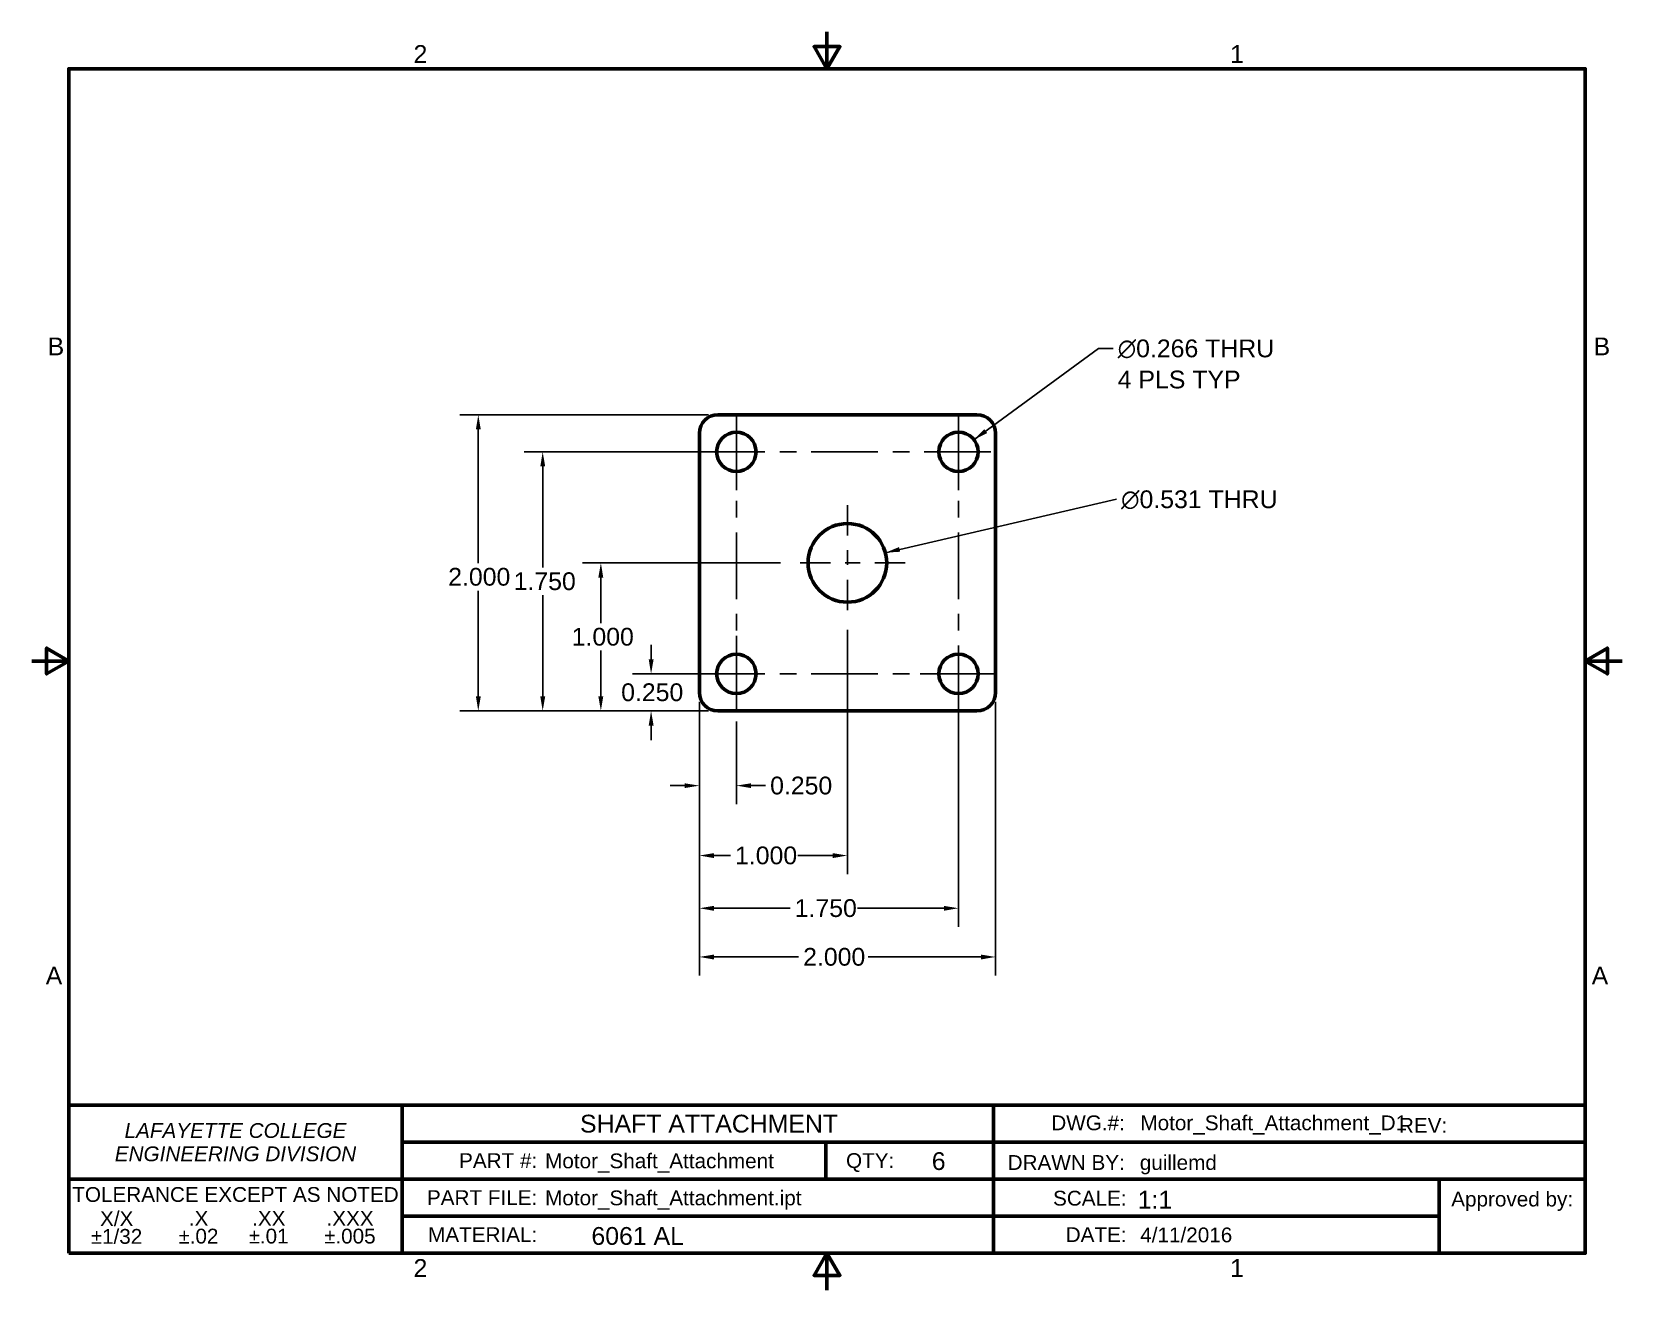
# Model space of a CAD drawing. Header units: inches. Extents: x 0.1 to 10.9, y 0 to 8.5.
import ezdxf
from ezdxf.enums import TextEntityAlignment as Align

# ---------------------------------------------------------------- set-up
doc = ezdxf.new("R2010")
doc.units = ezdxf.units.IN
doc.header["$MEASUREMENT"] = 0
doc.linetypes.add('CHAIN', pattern=[0.7087, 0.4724, -0.0591, 0.1181, -0.0591])
for name, color, linetype, lineweight in [('Border_0', 7, 'Continuous', 50), ('Border_2', 7, 'Continuous', 50), ('Center Mark(ANSI)', 7, 'Continuous', 25), ('Centerline(ANSI)', 7, 'Continuous', 25), ('Dimensions(ANSI)', 7, 'Continuous', 25), ('Sketch Geometry(ANSI)', 7, 'Continuous', 50), ('Symbols(ANSI)', 7, 'Continuous', 25), ('Visible Edges(ANSI)', 7, 'Continuous', 50)]:
    doc.layers.add(name, color=color, linetype=linetype, lineweight=lineweight)
doc.styles.add('Border_1', font='arial.ttf')
doc.styles.add('DEFAULT-ANSI', font='arial.ttf')
doc.styles.add('DEFAULT-ANSI~0', font='arial.ttf')
doc.styles.add('Text Style6', font='arial.ttf')
doc.dimstyles.new('DEFAULT-ANSI', dxfattribs={"dimtxt": 0.12, "dimasz": 0.098425, "dimexe": 0.125, "dimexo": 0.0625, "dimgap": 0.031496, "dimtad": 0, "dimtih": 1, "dimtoh": 1, "dimrnd": 1e-08, "dimzin": 0, "dimdsep": 46, "dimtxsty": 'DEFAULT-ANSI~0', "dimcen": 0.09, "dimdle": 0.393701, "dimclrd": 256, "dimclre": 256, "dimclrt": 256, "dimadec": 0, "dimazin": 0, "dimtfac": 1, "dimtofl": 0, "dimtmove": 0, "dimatfit": 3, "dimfxl": 1, "dimtolj": 1, "dimtzin": 0, "dimlwd": 25, "dimlwe": 25, "dimarcsym": 0})
doc.dimstyles.new('DEFAULT-ANSI$7', dxfattribs={"dimtxt": 0.12, "dimasz": 0.098425, "dimexe": 0.125, "dimexo": 0.0625, "dimgap": 0.031496, "dimtad": 0, "dimtih": 1, "dimtoh": 1, "dimrnd": 1e-08, "dimzin": 0, "dimdsep": 46, "dimtxsty": 'DEFAULT-ANSI~0', "dimcen": 0.09, "dimdle": 0.393701, "dimclrd": 7, "dimclre": 256, "dimclrt": 256, "dimadec": 0, "dimazin": 0, "dimtfac": 1, "dimtofl": 0, "dimtmove": 0, "dimatfit": 3, "dimfxl": 1, "dimtolj": 1, "dimtzin": 0, "dimlwd": 25, "dimlwe": 25, "dimarcsym": 0})

# ---------------------------------------------------------------- blocks, each defined once
blk = doc.blocks.new('Borders Default Border')
at = {"layer": 'Border_0', "flags": 128}
for points in [[(5.5, 8.5), (5.5, 8.25), (5.413, 8.4), (5.587, 8.4), (5.5, 8.25)], [(0.38, 0.25), (0.38, 8.25), (10.62, 8.25), (10.62, 0.25), (0.38, 0.25)], [(0.13, 4.25), (0.38, 4.25), (0.23, 4.337), (0.23, 4.163), (0.38, 4.25)], [(10.87, 4.25), (10.62, 4.25), (10.77, 4.337), (10.77, 4.163), (10.62, 4.25)], [(5.5, 0), (5.5, 0.25), (5.413, 0.1), (5.587, 0.1), (5.5, 0.25)]]:
    blk.add_lwpolyline(points, dxfattribs=at)
at = {"layer": 'Border_2', "char_height": 0.12, "attachment_point": 7, "style": 'Border_1'}
for s, insert in [('2', (2.708, 8.29)), ('1', (8.222, 8.29)), ('B', (0.237, 6.315)), ('B', (10.677, 6.315)), ('A', (0.224, 2.065)), ('A', (10.664, 2.065)), ('2', (2.708, 0.09)), ('1', (8.222, 0.09))]:
    blk.add_mtext(s, dxfattribs=dict(at, insert=insert))
blk = doc.blocks.new('Title Blocks Lafayette Title F15')
at = {"layer": 'Sketch Geometry(ANSI)'}
for p, q in [((0.539, 6.703), (10.779, 6.703)), ((0.539, 5.703), (0.539, 6.703)), ((2.789, 6.703), (2.789, 5.703)), ((6.784, 6.703), (6.784, 5.703)), ((10.779, 6.703), (10.779, 5.703)), ((2.789, 6.453), (10.779, 6.453)), ((5.65, 6.453), (5.65, 6.203)), ((0.539, 6.203), (2.789, 6.203)), ((2.789, 6.203), (10.779, 6.203)), ((9.792, 6.203), (9.792, 5.703)), ((2.789, 5.953), (9.779, 5.953)), ((10.779, 5.703), (0.539, 5.703))]:
    blk.add_line(p, q, dxfattribs=at)
at = {"layer": 'Symbols(ANSI)', "color": 179, "true_color": 0x262659, "char_height": 0.1, "attachment_point": 2, "style": 'DEFAULT-ANSI'}
for s, insert, line_spacing_factor in [('\\fArial|b0|i1;\\H0.1000;LAFAYETTE COLLEGE\\PENGINEERING DIVISION', (1.664, 6.581), 0.944221), ('\\fArial|b0|i0;\\H0.1000;.X\\P\\fAIGDT|b0|i0;\\H0.1000;`\\fArial|b0|i0;\\H0.1000;.02', (1.415, 5.988), 0.720473), ('\\fArial|b0|i0;\\H0.1000;.XX\\P\\fAIGDT|b0|i0;\\H0.1000;`\\fArial|b0|i0;\\H0.1000;.01', (1.889, 5.988), 0.72), ('\\fArial|b0|i0;\\H0.1000;.XXX\\P\\fAIGDT|b0|i0;\\H0.1000;`\\fArial|b0|i0;\\H0.1000;.005', (2.438, 5.988), 0.72)]:
    blk.add_mtext(s, dxfattribs=dict(at, insert=insert, line_spacing_factor=line_spacing_factor))
at = {"layer": 'Symbols(ANSI)', "color": 179, "true_color": 0x262659, "char_height": 0.1, "style": 'DEFAULT-ANSI'}
for s, insert, attachment_point in [('\\fArial|b0|i0;\\H0.1000;DWG.#:', (7.67, 6.633), 3), ('\\fArial|b0|i0;\\H0.1000;REV:', (9.521, 6.616), 1), ('\\fArial|b0|i0;\\H0.1000;PART #:', (3.702, 6.378), 3), ('\\fArial|b0|i0;\\H0.1000;DRAWN BY:', (7.67, 6.365), 3), ('\\fArial|b0|i0;\\H0.1000;TOLERANCE EXCEPT AS NOTED', (1.664, 6.149), 2), ('\\fArial|b0|i0;\\H0.1000;PART FILE:', (3.702, 6.128), 3), ('\\fArial|b0|i0;\\H0.1000;SCALE:', (7.682, 6.124), 3), ('\\fArial|b0|i0;\\H0.1000;Approved by:', (9.874, 6.118), 1), ('\\fArial|b0|i0;\\H0.1000;MATERIAL:', (3.702, 5.878), 3), ('\\fArial|b0|i0;\\H0.1000;DATE:', (7.682, 5.878), 3)]:
    blk.add_mtext(s, dxfattribs=dict(at, insert=insert, attachment_point=attachment_point))
at = {"layer": 'Symbols(ANSI)', "color": 179, "true_color": 0x262659, "char_height": 0.1, "attachment_point": 1, "style": 'DEFAULT-ANSI'}
for s, insert, width in [('\\fArial|b0|i0;\\H0.1000;Motor_Shaft_Attachment_D1', (7.775, 6.633), 3.19525), ('\\fArial|b0|i0;\\H0.1000;QTY:', (5.787, 6.378), 0.32607)]:
    blk.add_mtext(s, dxfattribs=dict(at, insert=insert, width=width))
at = {"layer": 'Symbols(ANSI)', "color": 179, "true_color": 0x262659, "insert": (0.862, 5.986), "char_height": 0.1, "width": 0.59266, "attachment_point": 2, "line_spacing_factor": 0.720473, "style": 'DEFAULT-ANSI'}
blk.add_mtext('\\fArial|b0|i0;\\H0.1000;X/X\\P\\fAIGDT|b0|i0;\\H0.1000;`\\fArial|b0|i0;\\H0.1000;1/32', dxfattribs=at)
at = {"layer": 'Symbols(ANSI)', "color": 179, "true_color": 0x262659, "style": 'DEFAULT-ANSI'}
blk.add_attdef('DESCRIPTION', text='', height=0.12, dxfattribs=at).set_placement((4.786, 6.633), align=Align.TOP_CENTER)
at = {"layer": 'Symbols(ANSI)', "color": 179, "true_color": 0x262659, "style": 'Text Style6'}
for tag, p in [('REVISION_NUMBER', (9.921, 6.617)), ('Quantity', (6.202, 6.378)), ('MATERIAL_SIZE', (3.765, 5.878))]:
    blk.add_attdef(tag, text='', height=0.1, dxfattribs=at).set_placement(p, align=Align.TOP_LEFT)
at = {"layer": 'Symbols(ANSI)', "color": 179, "true_color": 0x262659}
for tag, p, height, style in [('PART_NUMBER_001', (3.755, 6.276), 0.1, 'Text Style6'), ('AUTHOR_001', (7.771, 6.265), 0.1, 'Text Style6'), ('FILENAME_001', (3.755, 6.026), 0.1, 'Text Style6'), ('Scale_001', (7.757, 6.004), 0.12, 'DEFAULT-ANSI'), ('CREATION_DATE_001', (7.774, 5.776), 0.1, 'Text Style6')]:
    blk.add_attdef(tag, p, '', height=height, dxfattribs=dict(at, style=style))
blk = doc.blocks.new('*D8')
at = {"layer": 'Defpoints', "color": 0, "linetype": 'Continuous', "transparency": 16777216}
for p in [(4.638, 4.038), (6.638, 4.038), (6.638, 2.251)]:
    blk.add_point(p, dxfattribs=at)
at = {"layer": 'Dimensions(ANSI)', "color": 250, "linetype": 'Continuous', "lineweight": 25, "true_color": 0x3f3f3f, "transparency": 16777216}
for p, q in [((4.638, 3.975), (4.638, 2.126)), ((6.638, 3.975), (6.638, 2.126)), ((4.736, 2.251), (5.308, 2.251)), ((6.539, 2.251), (5.777, 2.251))]:
    blk.add_line(p, q, dxfattribs=at)
at = {"layer": 'Dimensions(ANSI)', "color": 250, "linetype": 'Continuous', "true_color": 0x3f3f3f, "transparency": 16777216}
for points in [[(4.736, 2.267), (4.736, 2.234), (4.638, 2.251)], [(6.539, 2.267), (6.539, 2.234), (6.638, 2.251)]]:
    blk.add_solid(points, dxfattribs=at)
at = {"layer": 'Dimensions(ANSI)', "color": 250, "linetype": 'Continuous', "lineweight": 25, "true_color": 0x3f3f3f, "transparency": 16777216, "insert": (5.339, 2.312), "char_height": 0.12, "attachment_point": 1, "style": 'DEFAULT-ANSI~0'}
blk.add_mtext('\\A1;2.000', dxfattribs=at)
blk = doc.blocks.new('*D9')
at = {"layer": 'Defpoints', "color": 0, "linetype": 'Continuous', "transparency": 16777216}
for p in [(3.145, 5.913), (4.763, 5.913), (4.763, 3.913)]:
    blk.add_point(p, dxfattribs=at)
at = {"layer": 'Dimensions(ANSI)', "color": 250, "linetype": 'Continuous', "lineweight": 25, "true_color": 0x3f3f3f, "transparency": 16777216}
for p, q in [((4.7, 5.913), (3.02, 5.913)), ((3.145, 5.814), (3.145, 4.91)), ((3.145, 4.011), (3.145, 4.725)), ((4.7, 3.913), (3.02, 3.913))]:
    blk.add_line(p, q, dxfattribs=at)
at = {"layer": 'Dimensions(ANSI)', "color": 250, "linetype": 'Continuous', "true_color": 0x3f3f3f, "transparency": 16777216}
for points in [[(3.129, 5.814), (3.162, 5.814), (3.145, 5.913)], [(3.129, 4.011), (3.162, 4.011), (3.145, 3.913)]]:
    blk.add_solid(points, dxfattribs=at)
at = {"layer": 'Dimensions(ANSI)', "color": 250, "linetype": 'Continuous', "lineweight": 25, "true_color": 0x3f3f3f, "transparency": 16777216, "insert": (2.942, 4.879), "char_height": 0.12, "attachment_point": 1, "style": 'DEFAULT-ANSI~0'}
blk.add_mtext('\\A1;2.000', dxfattribs=at)
blk = doc.blocks.new('*D10')
at = {"layer": 'Defpoints', "color": 0, "linetype": 'Continuous', "transparency": 16777216}
for p in [(4.312, 4.163), (4.888, 4.163), (4.763, 3.913)]:
    blk.add_point(p, dxfattribs=at)
at = {"layer": 'Dimensions(ANSI)', "color": 250, "linetype": 'Continuous', "lineweight": 25, "true_color": 0x3f3f3f, "transparency": 16777216}
for p, q in [((4.312, 4.261), (4.312, 4.36)), ((4.825, 4.163), (4.187, 4.163)), ((4.7, 3.913), (4.187, 3.913)), ((4.312, 3.814), (4.312, 3.716))]:
    blk.add_line(p, q, dxfattribs=at)
at = {"layer": 'Dimensions(ANSI)', "color": 250, "linetype": 'Continuous', "true_color": 0x3f3f3f, "transparency": 16777216}
for points in [[(4.296, 4.261), (4.329, 4.261), (4.312, 4.163)], [(4.296, 3.814), (4.329, 3.814), (4.312, 3.913)]]:
    blk.add_solid(points, dxfattribs=at)
at = {"layer": 'Dimensions(ANSI)', "color": 250, "linetype": 'Continuous', "lineweight": 25, "true_color": 0x3f3f3f, "transparency": 16777216, "insert": (4.11, 4.099), "char_height": 0.12, "attachment_point": 1, "style": 'DEFAULT-ANSI~0'}
blk.add_mtext('\\A1;0.250', dxfattribs=at)
blk = doc.blocks.new('*D11')
at = {"layer": 'Defpoints', "color": 0, "linetype": 'Continuous', "transparency": 16777216}
for p in [(3.58, 5.663), (4.888, 5.663), (4.763, 3.913)]:
    blk.add_point(p, dxfattribs=at)
at = {"layer": 'Dimensions(ANSI)', "color": 250, "linetype": 'Continuous', "lineweight": 25, "true_color": 0x3f3f3f, "transparency": 16777216}
for p, q in [((4.825, 5.663), (3.455, 5.663)), ((3.58, 5.564), (3.58, 4.881)), ((3.58, 4.011), (3.58, 4.695)), ((4.7, 3.913), (3.455, 3.913))]:
    blk.add_line(p, q, dxfattribs=at)
at = {"layer": 'Dimensions(ANSI)', "color": 250, "linetype": 'Continuous', "true_color": 0x3f3f3f, "transparency": 16777216}
for points in [[(3.564, 5.564), (3.597, 5.564), (3.58, 5.663)], [(3.564, 4.011), (3.597, 4.011), (3.58, 3.913)]]:
    blk.add_solid(points, dxfattribs=at)
at = {"layer": 'Dimensions(ANSI)', "color": 250, "linetype": 'Continuous', "lineweight": 25, "true_color": 0x3f3f3f, "transparency": 16777216, "insert": (3.384, 4.849), "char_height": 0.12, "attachment_point": 1, "style": 'DEFAULT-ANSI~0'}
blk.add_mtext('\\A1;1.750', dxfattribs=at)
blk = doc.blocks.new('*D12')
at = {"layer": 'Defpoints', "color": 0, "linetype": 'Continuous', "transparency": 16777216}
for p in [(4.638, 4.038), (4.888, 3.905), (4.888, 3.408)]:
    blk.add_point(p, dxfattribs=at)
at = {"layer": 'Dimensions(ANSI)', "color": 250, "linetype": 'Continuous', "lineweight": 25, "true_color": 0x3f3f3f, "transparency": 16777216}
for p, q in [((4.638, 3.975), (4.638, 3.283)), ((4.888, 3.842), (4.888, 3.283)), ((4.539, 3.408), (4.441, 3.408)), ((4.986, 3.408), (5.085, 3.408))]:
    blk.add_line(p, q, dxfattribs=at)
at = {"layer": 'Dimensions(ANSI)', "color": 250, "linetype": 'Continuous', "true_color": 0x3f3f3f, "transparency": 16777216}
for points in [[(4.539, 3.424), (4.539, 3.392), (4.638, 3.408)], [(4.986, 3.424), (4.986, 3.392), (4.888, 3.408)]]:
    blk.add_solid(points, dxfattribs=at)
at = {"layer": 'Dimensions(ANSI)', "color": 250, "linetype": 'Continuous', "lineweight": 25, "true_color": 0x3f3f3f, "transparency": 16777216, "insert": (5.116, 3.469), "char_height": 0.12, "attachment_point": 1, "style": 'DEFAULT-ANSI~0'}
blk.add_mtext('\\A1;0.250', dxfattribs=at)
blk = doc.blocks.new('*D13')
at = {"layer": 'Defpoints', "color": 0, "linetype": 'Continuous', "transparency": 16777216}
for p in [(5.638, 4.522), (4.638, 4.038), (5.638, 2.936)]:
    blk.add_point(p, dxfattribs=at)
at = {"layer": 'Dimensions(ANSI)', "color": 250, "linetype": 'Continuous', "lineweight": 25, "true_color": 0x3f3f3f, "transparency": 16777216}
for p, q in [((5.638, 4.46), (5.638, 2.811)), ((4.638, 3.975), (4.638, 2.811)), ((4.736, 2.936), (4.848, 2.936)), ((5.539, 2.936), (5.304, 2.936))]:
    blk.add_line(p, q, dxfattribs=at)
at = {"layer": 'Dimensions(ANSI)', "color": 250, "linetype": 'Continuous', "true_color": 0x3f3f3f, "transparency": 16777216}
for points in [[(4.736, 2.952), (4.736, 2.919), (4.638, 2.936)], [(5.539, 2.952), (5.539, 2.919), (5.638, 2.936)]]:
    blk.add_solid(points, dxfattribs=at)
at = {"layer": 'Dimensions(ANSI)', "color": 250, "linetype": 'Continuous', "lineweight": 25, "true_color": 0x3f3f3f, "transparency": 16777216, "insert": (4.879, 2.997), "char_height": 0.12, "attachment_point": 1, "style": 'DEFAULT-ANSI~0'}
blk.add_mtext('\\A1;1.000', dxfattribs=at)
blk = doc.blocks.new('*D14')
at = {"layer": 'Defpoints', "color": 0, "linetype": 'Continuous', "transparency": 16777216}
for p in [(6.388, 4.163), (4.638, 4.038), (6.388, 2.58)]:
    blk.add_point(p, dxfattribs=at)
at = {"layer": 'Dimensions(ANSI)', "color": 250, "linetype": 'Continuous', "lineweight": 25, "true_color": 0x3f3f3f, "transparency": 16777216}
for p, q in [((6.388, 4.1), (6.388, 2.455)), ((4.638, 3.975), (4.638, 2.455)), ((4.736, 2.58), (5.251, 2.58)), ((6.289, 2.58), (5.707, 2.58))]:
    blk.add_line(p, q, dxfattribs=at)
at = {"layer": 'Dimensions(ANSI)', "color": 250, "linetype": 'Continuous', "true_color": 0x3f3f3f, "transparency": 16777216}
for points in [[(4.736, 2.596), (4.736, 2.563), (4.638, 2.58)], [(6.289, 2.596), (6.289, 2.563), (6.388, 2.58)]]:
    blk.add_solid(points, dxfattribs=at)
at = {"layer": 'Dimensions(ANSI)', "color": 250, "linetype": 'Continuous', "lineweight": 25, "true_color": 0x3f3f3f, "transparency": 16777216, "insert": (5.282, 2.641), "char_height": 0.12, "attachment_point": 1, "style": 'DEFAULT-ANSI~0'}
blk.add_mtext('\\A1;1.750', dxfattribs=at)
blk = doc.blocks.new('*D15')
at = {"layer": 'Defpoints', "color": 0, "linetype": 'Continuous', "transparency": 16777216}
for p in [(3.973, 4.913), (5.247, 4.913), (4.763, 3.913)]:
    blk.add_point(p, dxfattribs=at)
at = {"layer": 'Dimensions(ANSI)', "color": 250, "linetype": 'Continuous', "lineweight": 25, "true_color": 0x3f3f3f, "transparency": 16777216}
for p, q in [((5.185, 4.913), (3.848, 4.913)), ((3.973, 4.814), (3.973, 4.506)), ((3.973, 4.011), (3.973, 4.32)), ((4.7, 3.913), (3.848, 3.913))]:
    blk.add_line(p, q, dxfattribs=at)
at = {"layer": 'Dimensions(ANSI)', "color": 250, "linetype": 'Continuous', "true_color": 0x3f3f3f, "transparency": 16777216}
for points in [[(3.956, 4.814), (3.989, 4.814), (3.973, 4.913)], [(3.956, 4.011), (3.989, 4.011), (3.973, 3.913)]]:
    blk.add_solid(points, dxfattribs=at)
at = {"layer": 'Dimensions(ANSI)', "color": 250, "linetype": 'Continuous', "lineweight": 25, "true_color": 0x3f3f3f, "transparency": 16777216, "insert": (3.776, 4.474), "char_height": 0.12, "attachment_point": 1, "style": 'DEFAULT-ANSI~0'}
blk.add_mtext('\\A1;1.000', dxfattribs=at)

msp = doc.modelspace()

# ---------------------------------------------------------------- linework, layer by layer
at = {"layer": 'Center Mark(ANSI)', "linetype": 'CHAIN', "ltscale": 0.28677}
for p, q in [((4.8879, 5.9211), (4.8879, 5.4047)), ((6.3879, 5.9211), (6.3879, 5.4047)), ((4.8879, 4.4211), (4.8879, 3.9047)), ((6.1297, 4.1629), (6.6461, 4.1629))]:
    msp.add_line(p, q, dxfattribs=at)
at = {"layer": 'Center Mark(ANSI)', "linetype": 'CHAIN', "ltscale": 0.433984}
for p, q in [((5.6379, 5.3036), (5.6379, 4.5222)), ((6.0286, 4.9129), (5.2472, 4.9129))]:
    msp.add_line(p, q, dxfattribs=at)
at = {"layer": 'Centerline(ANSI)', "linetype": 'CHAIN', "ltscale": 0.954115}
for p, q in [((4.8879, 3.9047), (4.8879, 5.9211)), ((6.3879, 3.9047), (6.3879, 5.9211)), ((4.6297, 5.6629), (6.6461, 5.6629)), ((4.6297, 4.1629), (6.6461, 4.1629))]:
    msp.add_line(p, q, dxfattribs=at)
at = {"layer": 'Visible Edges(ANSI)'}
for p, q in [((6.5129, 5.9129), (4.7629, 5.9129)), ((4.6379, 5.7879), (4.6379, 4.0379)), ((6.6379, 4.0379), (6.6379, 5.7879)), ((4.7629, 3.9129), (6.5129, 3.9129))]:
    msp.add_line(p, q, dxfattribs=at)
for centre, radius in [((4.8879, 5.6629), 0.133), ((6.3879, 5.6629), 0.133), ((5.6379, 4.9129), 0.2655), ((4.8879, 4.1629), 0.133), ((6.3879, 4.1629), 0.133)]:
    msp.add_circle(centre, radius, dxfattribs=at)
for centre, start, end in [((4.7629, 5.7879), 90, 180), ((6.5129, 5.7879), 0, 90), ((4.7629, 4.0379), 180, 270), ((6.5129, 4.0379), 270, 0)]:
    msp.add_arc(centre, 0.125, start, end, dxfattribs=at)

# ---------------------------------------------------------------- block references
msp.add_blockref('Borders Default Border', (0, 0))
msp.add_blockref('Title Blocks Lafayette Title F15', (-0.1586, -5.4525)).add_auto_attribs({'FILENAME_001': 'Motor_Shaft_Attachment.ipt', 'PART_NUMBER_001': 'Motor_Shaft_Attachment', 'AUTHOR_001': 'guillemd', 'Scale_001': '1:1', 'CREATION_DATE_001': '4/11/2016'})

# ---------------------------------------------------------------- texts
at = {"layer": 'Symbols(ANSI)', "color": 250, "true_color": 0x3f3f3f, "char_height": 0.120079, "attachment_point": 1, "style": 'DEFAULT-ANSI~0'}
for s, insert, width, line_spacing_factor in [('{\\fArial|b0|i0;\\H0.1201;\\fAIGDT|b0|i0;\\H0.1200;n\\fArial|b0|i0;\\H0.1201;0.266 THRU \\P4 PLS TYP}', (7.4632, 6.4216), 1.124455, 1.05), ('{\\fArial|b0|i0;\\H0.1201;\\fAIGDT|b0|i0;\\H0.1200;n\\fArial|b0|i0;\\H0.1201;0.531 THRU}', (7.486, 5.4025), 1.077404, 0.53375)]:
    msp.add_mtext(s, dxfattribs=dict(at, insert=insert, width=width, line_spacing_factor=line_spacing_factor))
at = {"layer": 'Symbols(ANSI)', "color": 179, "true_color": 0x262659, "attachment_point": 1, "style": 'DEFAULT-ANSI'}
for s, insert, char_height, width in [('{SHAFT ATTACHMENT}', (3.8322, 1.1852), 0.120079, 1.743247), ('{6061 AL}', (3.9091, 0.4265), 0.12008, 0.62483)]:
    msp.add_mtext(s, dxfattribs=dict(at, insert=insert, char_height=char_height, width=width))
at = {"layer": 'Symbols(ANSI)', "color": 179, "true_color": 0x262659, "insert": (6.2075, 0.9321), "char_height": 0.12008, "attachment_point": 1, "style": 'DEFAULT-ANSI'}
msp.add_mtext('{6}', dxfattribs=at)

# ---------------------------------------------------------------- dimensions: what is measured, and where the dimension line sits
at = {"layer": 'Dimensions(ANSI)', "color": 250, "linetype": 'Continuous', "lineweight": 25, "true_color": 0x3f3f3f}
for base, p1, p2, angle, override, picture, middle in [((3.1455, 5.9129), (4.7629, 3.9129), (4.7629, 5.9129), 270, {"dimdec": 3, "dimtp": 0, "dimtm": 0, "dimtdec": 2, "dimatfit": 1}, '*D9', (3.1455, 4.8174)), ((3.5803, 5.6629), (4.7629, 3.9129), (4.8879, 5.6629), 270, {"dimdec": 3, "dimtp": 0, "dimtm": 0, "dimtdec": 2, "dimatfit": 1}, '*D11', (3.5803, 4.7879)), ((3.9727, 4.9129), (4.7629, 3.9129), (5.2472, 4.9129), 270, {"dimdec": 3, "dimtp": 0, "dimtm": 0, "dimtdec": 2, "dimatfit": 1}, '*D15', (3.9727, 4.4129)), ((5.6379, 2.9355), (4.6379, 4.0379), (5.6379, 4.5222), 180, {"dimtih": 0, "dimtoh": 0, "dimdec": 3, "dimtp": 0, "dimtm": 0, "dimtdec": 2, "dimatfit": 1}, '*D13', (5.0758, 2.9355)), ((4.3121, 4.1629), (4.7629, 3.9129), (4.8879, 4.1629), 270, {"dimdec": 3, "dimtp": 0, "dimtm": 0, "dimtdec": 2, "dimatfit": 1}, '*D10', (4.3121, 4.0379)), ((6.3879, 2.5795), (4.6379, 4.0379), (6.3879, 4.1629), 180, {"dimtih": 0, "dimtoh": 0, "dimdec": 3, "dimtp": 0, "dimtm": 0, "dimtdec": 2, "dimatfit": 1}, '*D14', (5.4788, 2.5795)), ((4.8879, 3.408), (4.6379, 4.0379), (4.8879, 3.9047), 180, {"dimtih": 0, "dimtoh": 0, "dimdec": 3, "dimtp": 0, "dimtm": 0, "dimtdec": 2, "dimatfit": 1}, '*D12', (5.3185, 3.408)), ((6.6379, 2.2508), (4.6379, 4.0379), (6.6379, 4.0379), 180, {"dimtih": 0, "dimtoh": 0, "dimdec": 3, "dimtp": 0, "dimtm": 0, "dimtdec": 2, "dimatfit": 1}, '*D8', (5.5424, 2.2508))]:
    dim = msp.add_linear_dim(base=base, p1=p1, p2=p2, angle=angle, dimstyle='DEFAULT-ANSI', override=override, dxfattribs=at)
    dim.commit()
    dim.dimension.update_dxf_attribs({"geometry": picture, "text_midpoint": middle, "dimtype": 160})

# ---------------------------------------------------------------- leaders
at = {"layer": 'Symbols(ANSI)', "color": 7, "linetype": 'Continuous', "lineweight": 25, "annotation_type": 0, "has_hookline": 1, "hookline_direction": 0, "text_width": 1.0486}
for points in [[(6.4926, 5.7448), (7.3333, 6.3616), (7.4317, 6.3616)], [(5.8943, 4.9816), (7.4545, 5.3425)]]:
    msp.add_leader(points, dimstyle='DEFAULT-ANSI$7', override={"dimtad": 0}, dxfattribs=at)

doc.saveas('drawing.dxf')
